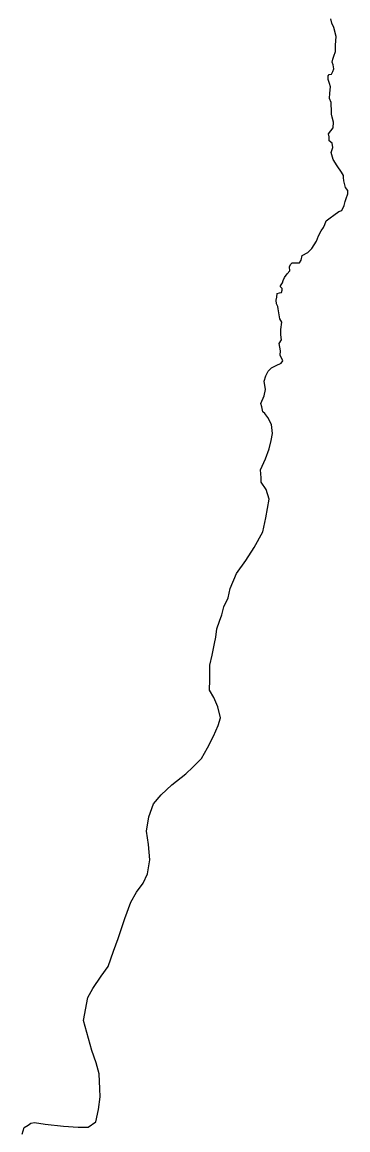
# Model space of a CAD drawing. Header units: inches. Extents: x -74.45 to -73.99, y 3.73 to 4.84.
# Drawn here: x -74.199 to -74.178, y 4.4263 to 4.4974 of the extents above; entities that cross this region are included whole.
import ezdxf

# ---------------------------------------------------------------- set-up
doc = ezdxf.new("R2010")
doc.units = ezdxf.units.IN
doc.header["$MEASUREMENT"] = 0
doc.layers.add('temp_wfs_layer', color=251, linetype='Continuous')

msp = doc.modelspace()

# ---------------------------------------------------------------- linework, layer by layer
at = {"layer": 'temp_wfs_layer'}
msp.add_lwpolyline([(-74.19897, 4.425984), (-74.198844, 4.426414), (-74.198582, 4.426568), (-74.198411, 4.426694), (-74.198165, 4.426729), (-74.197492, 4.426631), (-74.196305, 4.426505), (-74.195375, 4.426436), (-74.194713, 4.426436), (-74.194239, 4.426768), (-74.194056, 4.427564), (-74.193948, 4.428372), (-74.193965, 4.428904), (-74.194016, 4.429855), (-74.19421, 4.43056), (-74.194478, 4.431356), (-74.195031, 4.43328), (-74.194746, 4.434775), (-74.19442, 4.435342), (-74.193878, 4.436132), (-74.193427, 4.436762), (-74.19309, 4.437736), (-74.192793, 4.438549), (-74.19236, 4.439843), (-74.191983, 4.440897), (-74.191623, 4.441533), (-74.191178, 4.442117), (-74.190904, 4.442701), (-74.190761, 4.443606), (-74.190841, 4.444602), (-74.190966, 4.445456), (-74.190812, 4.446378), (-74.190515, 4.447214), (-74.190024, 4.447798), (-74.189339, 4.448434), (-74.188449, 4.449127), (-74.187987, 4.449562), (-74.187433, 4.450129), (-74.187039, 4.450799), (-74.186657, 4.451549), (-74.186366, 4.452248), (-74.186217, 4.452729), (-74.186382, 4.453445), (-74.18665, 4.454035), (-74.186924, 4.454521), (-74.186907, 4.455169), (-74.186907, 4.456114), (-74.186758, 4.456767), (-74.186599, 4.457511), (-74.186513, 4.457912), (-74.18645, 4.45845), (-74.186273, 4.458949), (-74.186125, 4.459361), (-74.185988, 4.459876), (-74.185713, 4.460443), (-74.185582, 4.461039), (-74.185183, 4.462018), (-74.184594, 4.462849), (-74.184052, 4.46369), (-74.183493, 4.464687), (-74.183287, 4.465598), (-74.183087, 4.466783), (-74.18327, 4.467413), (-74.183606, 4.467871), (-74.183589, 4.468163), (-74.183635, 4.468662), (-74.183321, 4.469378), (-74.183081, 4.47003), (-74.182961, 4.470557), (-74.18287, 4.47101), (-74.182932, 4.471577), (-74.183178, 4.472024), (-74.183372, 4.472293), (-74.183491, 4.47239), (-74.183554, 4.472722), (-74.183611, 4.472934), (-74.183411, 4.473433), (-74.183309, 4.473833), (-74.183394, 4.474378), (-74.183297, 4.47471), (-74.183154, 4.475019), (-74.182937, 4.475225), (-74.182635, 4.475374), (-74.182304, 4.475529), (-74.182201, 4.475683), (-74.182384, 4.476033), (-74.182344, 4.476325), (-74.182441, 4.476789), (-74.182298, 4.477023), (-74.182338, 4.477338), (-74.182343, 4.477699), (-74.182258, 4.478163), (-74.182395, 4.478369), (-74.182457, 4.478753), (-74.182509, 4.479028), (-74.182531, 4.47916), (-74.182611, 4.479349), (-74.182634, 4.479584), (-74.1826, 4.479761), (-74.182577, 4.480007), (-74.182423, 4.480042), (-74.182286, 4.480059), (-74.182246, 4.480208), (-74.182246, 4.480334), (-74.182366, 4.480443), (-74.182314, 4.480563), (-74.182229, 4.480683), (-74.182177, 4.480838), (-74.182103, 4.481038), (-74.18192, 4.481273), (-74.181755, 4.481451), (-74.181766, 4.481708), (-74.181715, 4.481874), (-74.181606, 4.481977), (-74.181327, 4.481977), (-74.181138, 4.481983), (-74.181024, 4.482155), (-74.18095, 4.482453), (-74.180596, 4.48263), (-74.180345, 4.482899), (-74.180031, 4.483357), (-74.179905, 4.483701), (-74.179734, 4.484022), (-74.179597, 4.484234), (-74.179494, 4.484434), (-74.17942, 4.484669), (-74.179169, 4.484869), (-74.178929, 4.485041), (-74.178598, 4.48527), (-74.178416, 4.485339), (-74.17825, 4.48566), (-74.178187, 4.485906), (-74.178136, 4.486112), (-74.178033, 4.48641), (-74.178022, 4.486627), (-74.17817, 4.486816), (-74.17829, 4.48724), (-74.178301, 4.487458), (-74.178301, 4.487584), (-74.178432, 4.48779), (-74.178711, 4.488199), (-74.178964, 4.488616), (-74.179098, 4.489069), (-74.178991, 4.489379), (-74.179027, 4.489654), (-74.179222, 4.489813), (-74.179234, 4.490077), (-74.179258, 4.490254), (-74.178969, 4.490652), (-74.178948, 4.491019), (-74.179029, 4.491339), (-74.17907, 4.491534), (-74.179066, 4.491798), (-74.179102, 4.492124), (-74.179103, 4.492285), (-74.179201, 4.492542), (-74.17918, 4.492886), (-74.179142, 4.493276), (-74.1792, 4.493499), (-74.179282, 4.493763), (-74.179294, 4.493986), (-74.179226, 4.494073), (-74.179066, 4.494091), (-74.178982, 4.494263), (-74.178931, 4.494441), (-74.178967, 4.494687), (-74.179025, 4.494865), (-74.178986, 4.495071), (-74.178924, 4.495255), (-74.178817, 4.495548), (-74.178808, 4.495967), (-74.178776, 4.496511), (-74.178922, 4.497095), (-74.179055, 4.497376), (-74.179107, 4.49765)], dxfattribs=at)

doc.saveas('drawing.dxf')
